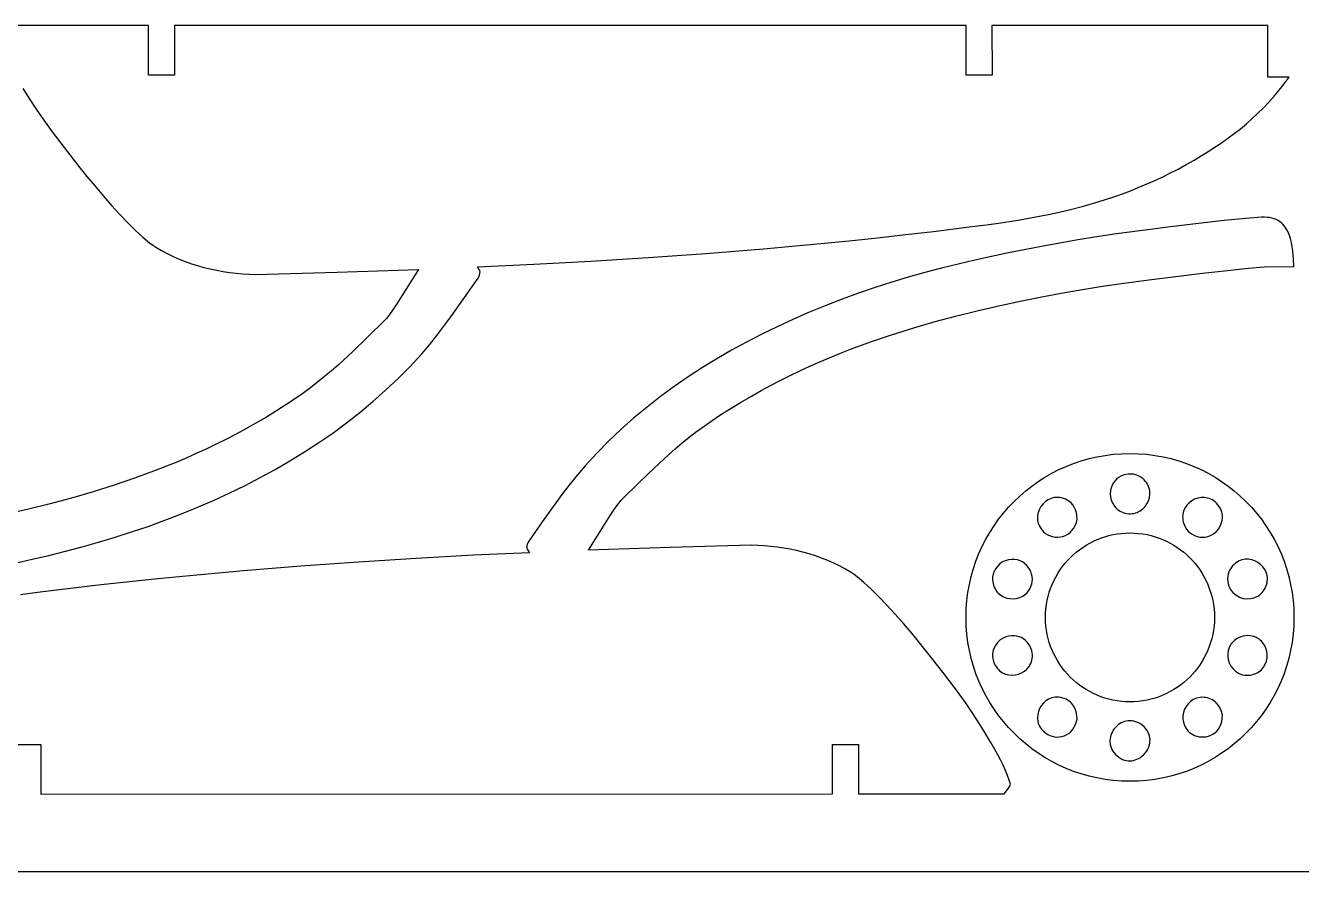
# Model space of a CAD drawing. Extents: x 378 to 958, y 20 to 900.
# Drawn here: x 538.9 to 667.3, y 20.1 to 105.3 of the extents above; entities that cross this region are included whole.
import ezdxf

# ---------------------------------------------------------------- set-up
doc = ezdxf.new("R2010")
doc.units = 0
doc.layers.get('0').update_dxf_attribs({"linetype": 'CONTINUOUS'})

msp = doc.modelspace()

# ---------------------------------------------------------------- linework, layer by layer
at = {"color": 4}
for p, q in [((551.24586, 105.26593), (536.57086, 105.26563)), ((551.24566, 100.26693), (551.24586, 105.26593)), ((553.84536, 105.26593), (553.84526, 100.26703)), ((633.52156, 105.26753), (553.84536, 105.26593)), ((633.52206, 100.26863), (633.52156, 105.26753)), ((663.86506, 105.26813), (636.12106, 105.26753)), ((636.12106, 105.26753), (636.12156, 100.26863)), ((663.86586, 100.06973), (663.86506, 105.26813)), ((553.84526, 100.26703), (551.24566, 100.26693)), ((636.12156, 100.26863), (633.52206, 100.26863)), ((538.604544, 98.91433), (539.290824, 97.824871)), ((666.02426, 100.06973), (663.86586, 100.06973)), ((665.028664, 98.771661), (665.533016, 99.408931)), ((665.533016, 99.408931), (666.02426, 100.06973)), ((539.290824, 97.824871), (539.926407, 96.85836)), ((663.979763, 97.563461), (664.510985, 98.156859)), ((664.510985, 98.156859), (665.028664, 98.771661)), ((539.926407, 96.85836), (540.46756, 96.06963)), ((662.302659, 95.901065), (662.875818, 96.436627)), ((662.875818, 96.436627), (663.43478, 96.990405)), ((663.43478, 96.990405), (663.979763, 97.563461)), ((540.46756, 96.06963), (541.461784, 94.693996)), ((661.11288, 94.880336), (661.715085, 95.382655)), ((661.715085, 95.382655), (662.302659, 95.901065)), ((541.461784, 94.693996), (542.748631, 92.985741)), ((659.216295, 93.459286), (659.863702, 93.919714)), ((659.863702, 93.919714), (660.495825, 94.393043)), ((660.495825, 94.393043), (661.11288, 94.880336)), ((542.748631, 92.985741), (544.245414, 91.073634)), ((657.180185, 92.144782), (657.874754, 92.572883)), ((657.874754, 92.572883), (658.553384, 93.010697)), ((658.553384, 93.010697), (659.216295, 93.459286)), ((654.838784, 90.823196), (655.65119, 91.262564)), ((655.65119, 91.262564), (656.46946, 91.72533)), ((656.46946, 91.72533), (657.180185, 92.144782)), ((544.245414, 91.073634), (545.046692, 90.081375)), ((545.046692, 90.081375), (545.869448, 89.086443)), ((652.430797, 89.637458), (653.229182, 90.011444)), ((653.229182, 90.011444), (654.031646, 90.406422)), ((654.031646, 90.406422), (654.838784, 90.823196)), ((545.869448, 89.086443), (546.703344, 88.104931)), ((649.266154, 88.335427), (650.05417, 88.633451)), ((650.05417, 88.633451), (650.843886, 88.949263)), ((650.843886, 88.949263), (651.635896, 89.283665)), ((651.635896, 89.283665), (652.430797, 89.637458)), ((546.703344, 88.104931), (547.538046, 87.152938)), ((645.330759, 87.084096), (646.906359, 87.540075)), ((646.906359, 87.540075), (648.479243, 88.05439)), ((648.479243, 88.05439), (649.266154, 88.335427)), ((547.538046, 87.152938), (548.363217, 86.246558)), ((548.363217, 86.246558), (549.168521, 85.401888)), ((640.540083, 86.002077), (642.152379, 86.321506)), ((642.152379, 86.321506), (643.747685, 86.680043)), ((643.747685, 86.680043), (645.330759, 87.084096)), ((549.168521, 85.401888), (549.943624, 84.635024)), ((630.24306, 84.54783), (633.825836, 84.987246)), ((633.825836, 84.987246), (635.553673, 85.21434)), ((635.553673, 85.21434), (637.245488, 85.454904)), ((637.245488, 85.454904), (638.906039, 85.715346)), ((638.906039, 85.715346), (640.540083, 86.002077)), ((654.093594, 84.994485), (651.280553, 84.636956)), ((656.897444, 85.331839), (654.093594, 84.994485)), ((659.490527, 85.623166), (656.897444, 85.331839)), ((661.671273, 85.842615), (659.490527, 85.623166)), ((663.238107, 85.964335), (661.671273, 85.842615)), ((663.52797, 85.970471), (663.238107, 85.964335)), ((663.799353, 85.957212), (663.52797, 85.970471)), ((664.052893, 85.925454), (663.799353, 85.957212)), ((664.289226, 85.876097), (664.052893, 85.925454)), ((664.508988, 85.810039), (664.289226, 85.876097)), ((664.712817, 85.72818), (664.508988, 85.810039)), ((664.901348, 85.631417), (664.712817, 85.72818)), ((665.075219, 85.520649), (664.901348, 85.631417)), ((665.235067, 85.396775), (665.075219, 85.520649)), ((665.381527, 85.260694), (665.235067, 85.396775)), ((665.515236, 85.113304), (665.381527, 85.260694)), ((665.636832, 84.955503), (665.515236, 85.113304)), ((665.846228, 84.612267), (665.636832, 84.955503)), ((549.943624, 84.635024), (550.678188, 83.962062)), ((550.678188, 83.962062), (551.361879, 83.399099)), ((618.882438, 83.322476), (621.747436, 83.606214)), ((621.747436, 83.606214), (624.597675, 83.904827)), ((624.597675, 83.904827), (627.430451, 84.218602)), ((627.430451, 84.218602), (630.24306, 84.54783)), ((644.802007, 83.701835), (641.254483, 83.053756)), ((646.433186, 83.964779), (644.802007, 83.701835)), ((648.659893, 84.285104), (646.433186, 83.964779)), ((651.280553, 84.636956), (648.659893, 84.285104)), ((666.014807, 84.238172), (665.846228, 84.612267)), ((666.147663, 83.84041), (666.014807, 84.238172)), ((666.249888, 83.426168), (666.147663, 83.84041)), ((551.361879, 83.399099), (551.681417, 83.163897)), ((551.681417, 83.163897), (551.98436, 82.96223)), ((551.98436, 82.96223), (552.55245, 82.623227)), ((552.55245, 82.623227), (553.132828, 82.309191)), ((553.132828, 82.309191), (553.724571, 82.019555)), ((601.533929, 81.916241), (607.328935, 82.330493)), ((607.328935, 82.330493), (613.118982, 82.798468)), ((613.118982, 82.798468), (616.005386, 83.053323)), ((616.005386, 83.053323), (618.882438, 83.322476)), ((637.789523, 82.375299), (636.081974, 82.017403)), ((641.254483, 83.053756), (637.789523, 82.375299)), ((666.326576, 83.002636), (666.249888, 83.426168)), ((666.382819, 82.577002), (666.326576, 83.002636)), ((666.454344, 81.748187), (666.382819, 82.577002)), ((553.724571, 82.019555), (554.326756, 81.753754)), ((554.326756, 81.753754), (554.938459, 81.51122)), ((554.938459, 81.51122), (555.558758, 81.291389)), ((555.558758, 81.291389), (556.186728, 81.093694)), ((556.186728, 81.093694), (556.821448, 80.917568)), ((556.821448, 80.917568), (557.461993, 80.762445)), ((584.33546, 80.97273), (590.015561, 81.23967)), ((584.500023, 80.734843), (584.33546, 80.97273)), ((590.015561, 81.23967), (595.755595, 81.553404)), ((595.755595, 81.553404), (601.533929, 81.916241)), ((632.704678, 81.249725), (631.030107, 80.834122)), ((634.387829, 81.643182), (632.704678, 81.249725)), ((636.081974, 82.017403), (634.387829, 81.643182)), ((661.938653, 80.840428), (663.507107, 80.965835)), ((663.507107, 80.965835), (666.505207, 80.997235)), ((666.505207, 80.997235), (666.454344, 81.748187)), ((557.461993, 80.762445), (558.107439, 80.627761)), ((558.107439, 80.627761), (558.756865, 80.512947)), ((558.756865, 80.512947), (559.409346, 80.417438)), ((559.409346, 80.417438), (560.06396, 80.340668)), ((560.06396, 80.340668), (560.719782, 80.282071)), ((560.719782, 80.282071), (561.37589, 80.24108)), ((561.37589, 80.24108), (562.03136, 80.21713)), ((562.03136, 80.21713), (570.221885, 80.454768)), ((570.221885, 80.454768), (578.41136, 80.72203)), ((578.41136, 80.72203), (576.734898, 78.048768)), ((583.050159, 77.878315), (584.41126, 79.81783)), ((584.41126, 79.81783), (584.500017, 79.968097)), ((584.500017, 79.968097), (584.564285, 80.133093)), ((584.571359, 80.612716), (584.500023, 80.734843)), ((584.564285, 80.133093), (584.600767, 80.305982)), ((584.60616, 80.47993), (584.571359, 80.612716)), ((584.600767, 80.305982), (584.60616, 80.47993)), ((627.69706, 79.92484), (626.033759, 79.425339)), ((629.361705, 80.393464), (627.69706, 79.92484)), ((631.030107, 80.834122), (629.361705, 80.393464)), ((649.396949, 79.324249), (651.918987, 79.662932)), ((651.918987, 79.662932), (654.618044, 80.008822)), ((654.618044, 80.008822), (657.310254, 80.33699)), ((657.310254, 80.33699), (659.811746, 80.622502)), ((659.811746, 80.622502), (661.938653, 80.840428)), ((622.701544, 78.322068), (621.027806, 77.712478)), ((624.369391, 78.892052), (622.701544, 78.322068)), ((626.033759, 79.425339), (624.369391, 78.892052)), ((641.29241, 77.997719), (643.461852, 78.39777)), ((643.461852, 78.39777), (645.619407, 78.768235)), ((645.619407, 78.768235), (647.2358, 79.017706)), ((647.2358, 79.017706), (649.396949, 79.324249)), ((576.217131, 77.247512), (575.732102, 76.524697)), ((576.734898, 78.048768), (576.217131, 77.247512)), ((581.680573, 75.943205), (583.050159, 77.878315)), ((619.345764, 77.06037), (617.653007, 76.362835)), ((621.027806, 77.712478), (619.345764, 77.06037)), ((634.753059, 76.596499), (636.933984, 77.099438)), ((636.933984, 77.099438), (639.11511, 77.565726)), ((639.11511, 77.565726), (641.29241, 77.997719)), ((575.315912, 75.946134), (575.144913, 75.731512)), ((575.732102, 76.524697), (575.315912, 75.946134)), ((580.979271, 74.988664), (581.680573, 75.943205)), ((617.653007, 76.362835), (616.069872, 75.67206)), ((630.407935, 75.471252), (632.576366, 76.054556)), ((632.576366, 76.054556), (634.753059, 76.596499)), ((575.00466, 75.57763), (573.281439, 73.890443)), ((575.144913, 75.731512), (575.00466, 75.57763)), ((580.259856, 74.048858), (580.979271, 74.988664)), ((614.503852, 74.949983), (612.956369, 74.195513)), ((616.069872, 75.67206), (614.503852, 74.949983)), ((626.111975, 74.171149), (628.251794, 74.844235)), ((628.251794, 74.844235), (630.407935, 75.471252)), ((573.281439, 73.890443), (571.759409, 72.421169)), ((579.516996, 73.128332), (580.259856, 74.048858)), ((611.428844, 73.407558), (609.922699, 72.585028)), ((612.956369, 74.195513), (611.428844, 73.407558)), ((621.897416, 72.677352), (623.992506, 73.449639)), ((623.992506, 73.449639), (626.111975, 74.171149)), ((571.759409, 72.421169), (570.351732, 71.116617)), ((577.56821, 70.956752), (578.74536, 72.23163)), ((578.74536, 72.23163), (579.516996, 73.128332)), ((609.922699, 72.585028), (608.439355, 71.726831)), ((619.830737, 71.851932), (620.860273, 72.27143)), ((620.860273, 72.27143), (621.897416, 72.677352)), ((570.351732, 71.116617), (569.66364, 70.509488)), ((576.354043, 69.728452), (577.56821, 70.956752)), ((606.980234, 70.831876), (605.546757, 69.899072)), ((608.439355, 71.726831), (606.980234, 70.831876)), ((616.7928, 70.509028), (617.796496, 70.971025)), ((617.796496, 70.971025), (618.80931, 71.418561)), ((618.80931, 71.418561), (619.830737, 71.851932)), ((568.264675, 69.352281), (567.532093, 68.788905)), ((568.971573, 69.923593), (568.264675, 69.352281)), ((569.66364, 70.509488), (568.971573, 69.923593)), ((575.104282, 68.545639), (576.354043, 69.728452)), ((605.546757, 69.899072), (604.140345, 68.927328)), ((613.841452, 69.033331), (614.814774, 69.540475)), ((614.814774, 69.540475), (615.798725, 70.032276)), ((615.798725, 70.032276), (616.7928, 70.509028)), ((566.762971, 68.226814), (565.946456, 67.65936)), ((567.532093, 68.788905), (566.762971, 68.226814)), ((573.820348, 67.407222), (575.104282, 68.545639)), ((604.140345, 68.927328), (602.762421, 67.915553)), ((611.928707, 67.971835), (612.879262, 68.510549)), ((612.879262, 68.510549), (613.841452, 69.033331)), ((565.071691, 67.079894), (564.127824, 66.481766)), ((565.946456, 67.65936), (565.071691, 67.079894)), ((572.503662, 66.312111), (573.820348, 67.407222)), ((601.414405, 66.862655), (600.097719, 65.767543)), ((602.762421, 67.915553), (601.414405, 66.862655)), ((609.790244, 66.692999), (610.814069, 67.316437)), ((610.814069, 67.316437), (611.928707, 67.971835)), ((563.103998, 65.858328), (561.98936, 65.20293)), ((564.127824, 66.481766), (563.103998, 65.858328)), ((571.155646, 65.259212), (572.503662, 66.312111)), ((600.097719, 65.767543), (598.813785, 64.629126)), ((607.155096, 64.947951), (607.971612, 65.515405)), ((607.971612, 65.515405), (608.846376, 66.094871)), ((608.846376, 66.094871), (609.790244, 66.692999)), ((561.038806, 64.664216), (560.076615, 64.141434)), ((561.98936, 65.20293), (561.038806, 64.664216)), ((568.37131, 63.275693), (569.777722, 64.247437)), ((569.777722, 64.247437), (571.155646, 65.259212)), ((598.813785, 64.629126), (597.564024, 63.446313)), ((605.653392, 63.822484), (606.385974, 64.38586)), ((606.385974, 64.38586), (607.155096, 64.947951)), ((558.119343, 63.142489), (557.125267, 62.665737)), ((559.103293, 63.63429), (558.119343, 63.142489)), ((560.076615, 64.141434), (559.103293, 63.63429)), ((566.937833, 62.342889), (568.37131, 63.275693)), ((597.564024, 63.446313), (596.349858, 62.218013)), ((604.254427, 62.665277), (604.946494, 63.251172)), ((604.946494, 63.251172), (605.653392, 63.822484)), ((555.108758, 61.756204), (554.087331, 61.322833)), ((556.121571, 62.20374), (555.108758, 61.756204)), ((557.125267, 62.665737), (556.121571, 62.20374)), ((565.478712, 61.447934), (566.937833, 62.342889)), ((596.349858, 62.218013), (595.172707, 60.943135)), ((602.158659, 60.753596), (603.566335, 62.058148)), ((603.566335, 62.058148), (604.254427, 62.665277)), ((645.099188, 61.446717), (645.882176, 61.66906)), ((645.882176, 61.66906), (646.680458, 61.853303)), ((646.680458, 61.853303), (647.492996, 61.998407)), ((647.492996, 61.998407), (648.318754, 62.103336)), ((648.318754, 62.103336), (649.156696, 62.167054)), ((649.156696, 62.167054), (650.005784, 62.188524)), ((650.005784, 62.188524), (650.854872, 62.167054)), ((650.854872, 62.167054), (651.692813, 62.103336)), ((651.692813, 62.103336), (652.518571, 61.998407)), ((652.518571, 61.998407), (653.33111, 61.853303)), ((653.33111, 61.853303), (654.129391, 61.66906)), ((654.129391, 61.66906), (654.91238, 61.446717)), ((552.020651, 60.497413), (549.925562, 59.725126)), ((553.057794, 60.903335), (552.020651, 60.497413)), ((554.087331, 61.322833), (553.057794, 60.903335)), ((562.489223, 59.767207), (563.995368, 60.589737)), ((563.995368, 60.589737), (565.478712, 61.447934)), ((595.172707, 60.943135), (594.401072, 60.046433)), ((600.636628, 59.284322), (602.158659, 60.753596)), ((642.140903, 60.197063), (642.852351, 60.561445)), ((642.852351, 60.561445), (643.583238, 60.891872)), ((643.583238, 60.891872), (644.33253, 61.187308)), ((644.33253, 61.187308), (645.099188, 61.446717)), ((654.91238, 61.446717), (655.679038, 61.187308)), ((655.679038, 61.187308), (656.428329, 60.891872)), ((656.428329, 60.891872), (657.159217, 60.561445)), ((657.159217, 60.561445), (657.870664, 60.197063)), ((549.925562, 59.725126), (547.806092, 59.003616)), ((560.961698, 58.979252), (562.489223, 59.767207)), ((593.658212, 59.125907), (592.938796, 58.186101)), ((594.401072, 60.046433), (593.658212, 59.125907)), ((598.913407, 57.597135), (600.636628, 59.284322)), ((640.13357, 58.910559), (640.780476, 59.370583)), ((640.780476, 59.370583), (641.449933, 59.799764)), ((641.449933, 59.799764), (642.140903, 60.197063)), ((657.870664, 60.197063), (658.561635, 59.799764)), ((658.561635, 59.799764), (659.231091, 59.370583)), ((659.231091, 59.370583), (659.877998, 58.910559)), ((545.666273, 58.33053), (543.510132, 57.703513)), ((547.806092, 59.003616), (545.666273, 58.33053)), ((557.848195, 57.502705), (559.414215, 58.224782)), ((559.414215, 58.224782), (560.961698, 58.979252)), ((592.938796, 58.186101), (592.237494, 57.23156)), ((638.338521, 57.355786), (638.911556, 57.902123)), ((638.911556, 57.902123), (639.510251, 58.420726)), ((639.510251, 58.420726), (640.13357, 58.910559)), ((659.877998, 58.910559), (660.501317, 58.420726)), ((660.501317, 58.420726), (661.100012, 57.902123)), ((661.100012, 57.902123), (661.673046, 57.355786)), ((539.165008, 56.578266), (536.984084, 56.075327)), ((541.341701, 57.12021), (539.165008, 56.578266)), ((543.510132, 57.703513), (541.341701, 57.12021)), ((554.572303, 56.114395), (556.26506, 56.81193)), ((556.26506, 56.81193), (557.848195, 57.502705)), ((592.237494, 57.23156), (590.867909, 55.29645)), ((597.700936, 55.927253), (598.185965, 56.650068)), ((598.185965, 56.650068), (598.602155, 57.228631)), ((598.602155, 57.228631), (598.773154, 57.443254)), ((598.773154, 57.443254), (598.913407, 57.597135)), ((637.273581, 56.184057), (637.792184, 56.782752)), ((637.792184, 56.782752), (638.338521, 57.355786)), ((661.673046, 57.355786), (662.219383, 56.782752)), ((662.219383, 56.782752), (662.737986, 56.184057)), ((551.216523, 54.852697), (552.890261, 55.462287)), ((552.890261, 55.462287), (554.572303, 56.114395)), ((590.867909, 55.29645), (589.506807, 53.356935)), ((597.183169, 55.125997), (597.700936, 55.927253)), ((636.323724, 54.913831), (636.783749, 55.560738)), ((636.783749, 55.560738), (637.273581, 56.184057)), ((662.737986, 56.184057), (663.227819, 55.560738)), ((663.227819, 55.560738), (663.687843, 54.913831)), ((547.884308, 53.749426), (549.548676, 54.282713)), ((549.548676, 54.282713), (551.216523, 54.852697)), ((595.506707, 52.452735), (597.183169, 55.125997)), ((635.497244, 53.553404), (635.894544, 54.244375)), ((635.894544, 54.244375), (636.323724, 54.913831)), ((663.687843, 54.913831), (664.117024, 54.244375)), ((664.117024, 54.244375), (664.514323, 53.553404)), ((542.88796, 52.340643), (544.556362, 52.781301)), ((544.556362, 52.781301), (546.221008, 53.249925)), ((546.221008, 53.249925), (547.884308, 53.749426)), ((589.317301, 52.868783), (589.311907, 52.694835)), ((589.311907, 52.694835), (589.346709, 52.562049)), ((589.353782, 53.041672), (589.317301, 52.868783)), ((589.418051, 53.206668), (589.353782, 53.041672)), ((589.506807, 53.356935), (589.418051, 53.206668)), ((603.696182, 52.719997), (595.506707, 52.452735)), ((611.886707, 52.957635), (603.696182, 52.719997)), ((612.542177, 52.933685), (611.886707, 52.957635)), ((613.198285, 52.892694), (612.542177, 52.933685)), ((613.854108, 52.834097), (613.198285, 52.892694)), ((614.508721, 52.757327), (613.854108, 52.834097)), ((615.161202, 52.661818), (614.508721, 52.757327)), ((615.810628, 52.547005), (615.161202, 52.661818)), ((634.802435, 52.111069), (635.132863, 52.841957)), ((635.132863, 52.841957), (635.497244, 53.553404)), ((664.514323, 53.553404), (664.878705, 52.841957)), ((664.878705, 52.841957), (665.209132, 52.111069)), ((537.836094, 51.157362), (539.530238, 51.531584)), ((539.530238, 51.531584), (541.21339, 51.92504)), ((541.21339, 51.92504), (542.88796, 52.340643)), ((578.162473, 51.621361), (572.384138, 51.258524)), ((583.902506, 51.935095), (578.162473, 51.621361)), ((589.582607, 52.202035), (583.902506, 51.935095)), ((589.346709, 52.562049), (589.418044, 52.439922)), ((589.418044, 52.439922), (589.582607, 52.202035)), ((616.456075, 52.41232), (615.810628, 52.547005)), ((617.096619, 52.257197), (616.456075, 52.41232)), ((617.731339, 52.081072), (617.096619, 52.257197)), ((618.35931, 51.883376), (617.731339, 52.081072)), ((618.979608, 51.663545), (618.35931, 51.883376)), ((619.591312, 51.421011), (618.979608, 51.663545)), ((620.193497, 51.15521), (619.591312, 51.421011)), ((634.247591, 50.59512), (634.506999, 51.361778)), ((634.506999, 51.361778), (634.802435, 52.111069)), ((665.209132, 52.111069), (665.504568, 51.361778)), ((665.504568, 51.361778), (665.763976, 50.59512)), ((557.912682, 50.121442), (555.035629, 49.85229)), ((560.799085, 50.376298), (557.912682, 50.121442)), ((566.589132, 50.844272), (560.799085, 50.376298)), ((572.384138, 51.258524), (566.589132, 50.844272)), ((620.78524, 50.865574), (620.193497, 51.15521)), ((621.365618, 50.551538), (620.78524, 50.865574)), ((621.933707, 50.212535), (621.365618, 50.551538)), ((622.23665, 50.010868), (621.933707, 50.212535)), ((634.025247, 49.812131), (634.247591, 50.59512)), ((665.763976, 50.59512), (665.98632, 49.812131)), ((546.487617, 48.956163), (543.675007, 48.626935)), ((549.320393, 49.269939), (546.487617, 48.956163)), ((552.170631, 49.568551), (549.320393, 49.269939)), ((555.035629, 49.85229), (552.170631, 49.568551)), ((622.556188, 49.775666), (622.23665, 50.010868)), ((623.239879, 49.212703), (622.556188, 49.775666)), ((623.974444, 48.539741), (623.239879, 49.212703)), ((633.695901, 48.201311), (633.841005, 49.01385)), ((633.841005, 49.01385), (634.025247, 49.812131)), ((665.98632, 49.812131), (666.170562, 49.01385)), ((666.170562, 49.01385), (666.315667, 48.201311)), ((540.092232, 48.187519), (538.364394, 47.960425)), ((543.675007, 48.626935), (540.092232, 48.187519)), ((624.749546, 47.772877), (623.974444, 48.539741)), ((625.554851, 46.928207), (624.749546, 47.772877)), ((633.590971, 47.375553), (633.695901, 48.201311)), ((666.315667, 48.201311), (666.420596, 47.375553)), ((626.380022, 46.021827), (625.554851, 46.928207)), ((633.505784, 45.688524), (633.527253, 46.537612)), ((633.527253, 46.537612), (633.590971, 47.375553)), ((666.420596, 47.375553), (666.484314, 46.537612)), ((666.484314, 46.537612), (666.505784, 45.688524)), ((627.214723, 45.069834), (626.380022, 46.021827)), ((628.048619, 44.088322), (627.214723, 45.069834)), ((633.527253, 44.839436), (633.505784, 45.688524)), ((666.505784, 45.688524), (666.484314, 44.839436)), ((628.871375, 43.09339), (628.048619, 44.088322)), ((633.590971, 44.001494), (633.527253, 44.839436)), ((633.695901, 43.175736), (633.590971, 44.001494)), ((666.420596, 44.001494), (666.315667, 43.175736)), ((666.484314, 44.839436), (666.420596, 44.001494)), ((629.672653, 42.101132), (628.871375, 43.09339)), ((633.841005, 42.363198), (633.695901, 43.175736)), ((666.315667, 43.175736), (666.170562, 42.363198)), ((631.169437, 40.189024), (629.672653, 42.101132)), ((634.025247, 41.564916), (633.841005, 42.363198)), ((634.247591, 40.781928), (634.025247, 41.564916)), ((665.98632, 41.564916), (665.763976, 40.781928)), ((666.170562, 42.363198), (665.98632, 41.564916)), ((632.456283, 38.480769), (631.169437, 40.189024)), ((634.506999, 40.01527), (634.247591, 40.781928)), ((634.802435, 39.265979), (634.506999, 40.01527)), ((665.504568, 40.01527), (665.209132, 39.265979)), ((665.763976, 40.781928), (665.504568, 40.01527)), ((635.132863, 38.535091), (634.802435, 39.265979)), ((635.497244, 37.823643), (635.132863, 38.535091)), ((664.878705, 38.535091), (664.514323, 37.823643)), ((665.209132, 39.265979), (664.878705, 38.535091)), ((633.450507, 37.105135), (632.456283, 38.480769)), ((635.894544, 37.132673), (635.497244, 37.823643)), ((664.514323, 37.823643), (664.117024, 37.132673)), ((633.991661, 36.316405), (633.450507, 37.105135)), ((634.627243, 35.349894), (633.991661, 36.316405)), ((636.323724, 36.463216), (635.894544, 37.132673)), ((636.783749, 35.81631), (636.323724, 36.463216)), ((663.687843, 36.463216), (663.227819, 35.81631)), ((664.117024, 37.132673), (663.687843, 36.463216)), ((635.313523, 34.260435), (634.627243, 35.349894)), ((637.273581, 35.192991), (636.783749, 35.81631)), ((637.792184, 34.594296), (637.273581, 35.192991)), ((662.737986, 35.192991), (662.219383, 34.594296)), ((663.227819, 35.81631), (662.737986, 35.192991)), ((636.006769, 33.10286), (635.313523, 34.260435)), ((638.338521, 34.021261), (637.792184, 34.594296)), ((638.911556, 33.474924), (638.338521, 34.021261)), ((639.510251, 32.956321), (638.911556, 33.474924)), ((661.100012, 33.474924), (660.501317, 32.956321)), ((661.673046, 34.021261), (661.100012, 33.474924)), ((662.219383, 34.594296), (661.673046, 34.021261)), ((537.796507, 32.906135), (540.396007, 32.906135)), ((540.396007, 32.906135), (540.396507, 27.907235)), ((620.072707, 27.908835), (620.072807, 32.907735)), ((620.072807, 32.907735), (622.672407, 32.907835)), ((622.672407, 32.907835), (622.672207, 27.908835)), ((636.663252, 31.932), (636.006769, 33.10286)), ((640.13357, 32.466489), (639.510251, 32.956321)), ((640.780476, 32.006464), (640.13357, 32.466489)), ((659.877998, 32.466489), (659.231091, 32.006464)), ((660.501317, 32.956321), (659.877998, 32.466489)), ((636.964041, 31.358724), (636.663252, 31.932)), ((637.23924, 30.802688), (636.964041, 31.358724)), ((641.449933, 31.577284), (640.780476, 32.006464)), ((642.140903, 31.179984), (641.449933, 31.577284)), ((642.852351, 30.815603), (642.140903, 31.179984)), ((643.583238, 30.485175), (642.852351, 30.815603)), ((657.159217, 30.815603), (656.428329, 30.485175)), ((657.870664, 31.179984), (657.159217, 30.815603)), ((658.561635, 31.577284), (657.870664, 31.179984)), ((659.231091, 32.006464), (658.561635, 31.577284)), ((637.483382, 30.270747), (637.23924, 30.802688)), ((637.691002, 29.769756), (637.483382, 30.270747)), ((637.856632, 29.306567), (637.691002, 29.769756)), ((644.33253, 30.189739), (643.583238, 30.485175)), ((645.099188, 29.930331), (644.33253, 30.189739)), ((645.882176, 29.707987), (645.099188, 29.930331)), ((646.680458, 29.523745), (645.882176, 29.707987)), ((654.129391, 29.707987), (653.33111, 29.523745)), ((654.91238, 29.930331), (654.129391, 29.707987)), ((655.679038, 30.189739), (654.91238, 29.930331)), ((656.428329, 30.485175), (655.679038, 30.189739)), ((637.347207, 27.909135), (637.712082, 28.405635)), ((637.712082, 28.405635), (637.904644, 28.70046)), ((637.974807, 28.888035), (637.856632, 29.306567)), ((637.904644, 28.70046), (637.96108, 28.814136)), ((637.96108, 28.814136), (637.974807, 28.888035)), ((647.492996, 29.378641), (646.680458, 29.523745)), ((648.318754, 29.273711), (647.492996, 29.378641)), ((649.156696, 29.209994), (648.318754, 29.273711)), ((650.005784, 29.188524), (649.156696, 29.209994)), ((650.854872, 29.209994), (650.005784, 29.188524)), ((651.692813, 29.273711), (650.854872, 29.209994)), ((652.518571, 29.378641), (651.692813, 29.273711)), ((653.33111, 29.523745), (652.518571, 29.378641)), ((540.396507, 27.907235), (620.072707, 27.908835)), ((622.672207, 27.908835), (637.347207, 27.909135))]:
    msp.add_line(p, q, dxfattribs=at)
at = {"color": 7}
for p, q in [((648.28562, 59.120585), (648.155145, 58.830127)), ((648.447116, 59.37258), (648.28562, 59.120585)), ((648.63548, 59.586839), (648.447116, 59.37258)), ((648.846556, 59.764086), (648.63548, 59.586839)), ((649.076188, 59.905048), (648.846556, 59.764086)), ((649.320221, 60.010449), (649.076188, 59.905048)), ((649.5745, 60.081015), (649.320221, 60.010449)), ((649.834869, 60.117471), (649.5745, 60.081015)), ((650.097173, 60.120542), (649.834869, 60.117471)), ((650.357257, 60.090955), (650.097173, 60.120542)), ((650.610965, 60.029434), (650.357257, 60.090955)), ((650.854143, 59.936705), (650.610965, 60.029434)), ((651.082634, 59.813493), (650.854143, 59.936705)), ((651.292284, 59.660524), (651.082634, 59.813493)), ((651.441748, 59.522749), (651.292284, 59.660524)), ((651.572408, 59.378142), (651.441748, 59.522749)), ((651.684781, 59.227587), (651.572408, 59.378142)), ((651.779382, 59.07197), (651.684781, 59.227587)), ((651.856726, 58.912178), (651.779382, 59.07197)), ((648.059848, 58.500482), (648.003884, 58.130924)), ((648.003884, 58.130924), (648.047082, 57.816713)), ((648.047082, 57.816713), (648.12036, 57.520022)), ((648.155145, 58.830127), (648.059848, 58.500482)), ((651.917329, 58.749095), (651.856726, 58.912178)), ((651.961706, 58.583609), (651.917329, 58.749095)), ((651.958259, 57.751125), (652.002643, 58.081586)), ((651.990374, 58.416605), (651.961706, 58.583609)), ((652.002643, 58.081586), (651.990374, 58.416605)), ((640.884857, 56.567833), (640.76895, 56.256073)), ((641.047834, 56.857949), (640.884857, 56.567833)), ((641.253336, 57.119661), (641.047834, 56.857949)), ((641.496818, 57.346209), (641.253336, 57.119661)), ((641.773735, 57.530835), (641.496818, 57.346209)), ((642.079543, 57.666777), (641.773735, 57.530835)), ((642.241861, 57.71438), (642.079543, 57.666777)), ((642.409697, 57.747277), (642.241861, 57.71438)), ((642.582483, 57.764623), (642.409697, 57.747277)), ((642.759651, 57.765574), (642.582483, 57.764623)), ((642.940634, 57.749285), (642.759651, 57.765574)), ((643.124862, 57.71491), (642.940634, 57.749285)), ((643.311768, 57.661604), (643.124862, 57.71491)), ((643.500784, 57.588524), (643.311768, 57.661604)), ((643.791425, 57.434176), (643.500784, 57.588524)), ((644.037821, 57.247799), (643.791425, 57.434176)), ((644.241842, 57.03219), (644.037821, 57.247799)), ((644.405359, 56.790149), (644.241842, 57.03219)), ((644.530241, 56.524473), (644.405359, 56.790149)), ((644.618359, 56.237961), (644.530241, 56.524473)), ((648.12036, 57.520022), (648.22576, 57.243504)), ((648.22576, 57.243504), (648.365321, 56.989811)), ((648.365321, 56.989811), (648.541084, 56.761595)), ((648.541084, 56.761595), (648.755088, 56.561507)), ((648.755088, 56.561507), (649.009375, 56.392199)), ((651.030921, 56.415231), (651.296696, 56.616598)), ((651.296696, 56.616598), (651.526441, 56.857958)), ((651.526441, 56.857958), (651.716034, 57.132224)), ((651.716034, 57.132224), (651.861348, 57.432308)), ((651.861348, 57.432308), (651.958259, 57.751125)), ((655.460583, 56.541754), (655.399202, 56.381781)), ((655.535566, 56.693719), (655.460583, 56.541754)), ((655.722587, 56.971971), (655.535566, 56.693719)), ((655.95276, 57.21323), (655.722587, 56.971971)), ((656.218581, 57.414187), (655.95276, 57.21323)), ((656.512546, 57.571536), (656.218581, 57.414187)), ((656.827152, 57.681969), (656.512546, 57.571536)), ((657.154893, 57.742179), (656.827152, 57.681969)), ((657.488267, 57.748857), (657.154893, 57.742179)), ((657.81977, 57.698697), (657.488267, 57.748857)), ((657.982474, 57.651269), (657.81977, 57.698697)), ((658.141896, 57.588391), (657.982474, 57.651269)), ((658.297099, 57.50965), (658.141896, 57.588391)), ((658.447144, 57.414632), (658.297099, 57.50965)), ((658.591092, 57.302924), (658.447144, 57.414632)), ((658.728007, 57.174112), (658.591092, 57.302924)), ((658.85695, 57.027783), (658.728007, 57.174112)), ((658.976984, 56.863524), (658.85695, 57.027783)), ((659.137075, 56.579229), (658.976984, 56.863524)), ((659.243285, 56.292774), (659.137075, 56.579229)), ((640.704657, 55.929428), (640.696524, 55.594658)), ((640.696524, 55.594658), (640.714938, 55.426339)), ((640.76895, 56.256073), (640.704657, 55.929428)), ((640.714938, 55.426339), (640.749096, 55.258523)), ((640.749096, 55.258523), (640.799566, 55.092056)), ((644.496072, 54.936193), (644.612116, 55.254449)), ((644.612116, 55.254449), (644.691784, 55.613624)), ((644.671583, 55.933412), (644.618359, 56.237961)), ((644.691784, 55.613624), (644.671583, 55.933412)), ((649.009375, 56.392199), (649.305984, 56.256324)), ((649.305984, 56.256324), (649.499675, 56.194003)), ((649.499675, 56.194003), (649.690031, 56.151425)), ((649.690031, 56.151425), (649.876536, 56.127703)), ((649.876536, 56.127703), (650.058673, 56.121953)), ((650.058673, 56.121953), (650.235928, 56.133287)), ((650.235928, 56.133287), (650.407785, 56.160821)), ((650.407785, 56.160821), (650.573729, 56.203668)), ((650.573729, 56.203668), (650.733243, 56.260943)), ((650.733243, 56.260943), (651.030921, 56.415231)), ((655.320997, 56.039464), (655.30605, 55.857947)), ((655.30605, 55.857947), (655.308456, 55.670076)), ((655.308456, 55.670076), (655.329155, 55.476264)), ((655.35236, 56.214213), (655.320997, 56.039464)), ((655.329155, 55.476264), (655.369084, 55.276924)), ((655.399202, 56.381781), (655.35236, 56.214213)), ((655.369084, 55.276924), (655.44874, 55.029957)), ((659.193363, 55.144186), (659.270653, 55.429864)), ((659.298816, 56.0051), (659.243285, 56.292774)), ((659.270653, 55.429864), (659.306871, 55.717149)), ((659.306871, 55.717149), (659.298816, 56.0051)), ((640.799566, 55.092056), (640.866916, 54.927783)), ((640.866916, 54.927783), (640.951715, 54.766548)), ((640.951715, 54.766548), (641.054531, 54.609196)), ((641.054531, 54.609196), (641.175931, 54.456573)), ((641.175931, 54.456573), (641.316484, 54.309524)), ((641.316484, 54.309524), (641.517194, 54.142585)), ((641.517194, 54.142585), (641.738142, 54.004876)), ((641.738142, 54.004876), (641.975283, 53.897232)), ((643.262359, 53.839199), (643.511741, 53.929475)), ((643.511741, 53.929475), (643.749009, 54.055661)), ((643.749009, 54.055661), (643.97012, 54.21859)), ((643.97012, 54.21859), (644.171031, 54.419099)), ((644.171031, 54.419099), (644.347696, 54.658022)), ((644.347696, 54.658022), (644.496072, 54.936193)), ((647.881508, 53.920827), (648.292743, 54.015737)), ((648.292743, 54.015737), (648.711322, 54.090487)), ((648.711322, 54.090487), (649.136711, 54.14454)), ((649.136711, 54.14454), (649.568377, 54.177364)), ((649.568377, 54.177364), (650.005784, 54.188424)), ((650.005784, 54.188424), (650.443191, 54.177364)), ((650.443191, 54.177364), (650.874856, 54.14454)), ((650.874856, 54.14454), (651.300245, 54.090487)), ((651.300245, 54.090487), (651.718824, 54.015737)), ((651.718824, 54.015737), (652.130059, 53.920827)), ((655.44874, 55.029957), (655.561139, 54.795978)), ((655.561139, 54.795978), (655.703344, 54.578017)), ((655.703344, 54.578017), (655.87242, 54.379107)), ((655.87242, 54.379107), (656.065429, 54.202277)), ((656.065429, 54.202277), (656.279435, 54.05056)), ((656.279435, 54.05056), (656.511503, 53.926986)), ((656.511503, 53.926986), (656.758696, 53.834586)), ((657.839991, 53.83736), (658.118765, 53.946302)), ((658.118765, 53.946302), (658.395046, 54.104606)), ((658.395046, 54.104606), (658.665897, 54.315303)), ((658.665897, 54.315303), (658.928384, 54.581424)), ((658.928384, 54.581424), (659.078206, 54.861059)), ((659.078206, 54.861059), (659.193363, 55.144186)), ((641.975283, 53.897232), (642.224574, 53.820486)), ((642.224574, 53.820486), (642.481971, 53.775475)), ((642.481971, 53.775475), (642.74343, 53.763034)), ((642.74343, 53.763034), (643.004907, 53.783997)), ((643.004907, 53.783997), (643.262359, 53.839199)), ((644.920107, 52.499805), (645.253362, 52.736784)), ((645.253362, 52.736784), (645.598234, 52.957873)), ((645.598234, 52.957873), (645.954188, 53.162539)), ((645.954188, 53.162539), (646.320691, 53.350247)), ((646.320691, 53.350247), (646.697209, 53.520464)), ((646.697209, 53.520464), (647.083207, 53.672656)), ((647.083207, 53.672656), (647.478151, 53.806288)), ((647.478151, 53.806288), (647.881508, 53.920827)), ((652.130059, 53.920827), (652.533416, 53.806288)), ((652.533416, 53.806288), (652.928361, 53.672656)), ((652.928361, 53.672656), (653.314359, 53.520464)), ((653.314359, 53.520464), (653.690876, 53.350247)), ((653.690876, 53.350247), (654.057379, 53.162539)), ((654.057379, 53.162539), (654.413334, 52.957873)), ((654.413334, 52.957873), (654.758206, 52.736784)), ((654.758206, 52.736784), (655.09146, 52.499805)), ((656.758696, 53.834586), (657.018078, 53.776393)), ((657.018078, 53.776393), (657.286712, 53.755437)), ((657.286712, 53.755437), (657.561662, 53.774748)), ((657.561662, 53.774748), (657.839991, 53.83736)), ((637.462314, 51.386146), (637.124784, 51.239524)), ((637.788085, 51.479283), (637.462314, 51.386146)), ((638.100399, 51.522701), (637.788085, 51.479283)), ((638.39756, 51.520163), (638.100399, 51.522701)), ((638.67787, 51.475433), (638.39756, 51.520163)), ((638.939632, 51.392276), (638.67787, 51.475433)), ((639.181148, 51.274456), (638.939632, 51.392276)), ((643.446777, 51.095264), (643.713937, 51.403678)), ((643.713937, 51.403678), (643.995384, 51.698874)), ((643.995384, 51.698874), (644.290584, 51.980316)), ((644.290584, 51.980316), (644.599003, 52.247471)), ((644.599003, 52.247471), (644.920107, 52.499805)), ((655.09146, 52.499805), (655.412565, 52.247471)), ((655.412565, 52.247471), (655.720984, 51.980316)), ((655.720984, 51.980316), (656.016184, 51.698874)), ((656.016184, 51.698874), (656.297631, 51.403678)), ((656.297631, 51.403678), (656.56479, 51.095264)), ((661.096569, 51.415587), (660.934637, 51.342753)), ((661.261341, 51.471551), (661.096569, 51.415587)), ((661.428079, 51.511188), (661.261341, 51.471551)), ((661.595909, 51.535044), (661.428079, 51.511188)), ((661.931348, 51.537589), (661.595909, 51.535044)), ((662.260668, 51.483541), (661.931348, 51.537589)), ((662.576877, 51.377255), (662.260668, 51.483541)), ((662.872984, 51.223086), (662.576877, 51.377255)), ((636.341159, 50.316261), (636.241458, 50.041697)), ((636.4827, 50.573459), (636.341159, 50.316261)), ((636.662724, 50.813157), (636.4827, 50.573459)), ((636.877872, 51.035222), (636.662724, 50.813157)), ((637.124784, 51.239524), (636.877872, 51.035222)), ((639.400721, 51.125736), (639.181148, 51.274456)), ((639.596654, 50.949882), (639.400721, 51.125736)), ((639.76725, 50.750658), (639.596654, 50.949882)), ((639.91081, 50.531827), (639.76725, 50.750658)), ((640.025638, 50.297154), (639.91081, 50.531827)), ((640.110037, 50.050402), (640.025638, 50.297154)), ((642.531692, 49.740096), (642.736362, 50.096047)), ((642.736362, 50.096047), (642.957456, 50.440914)), ((642.957456, 50.440914), (643.194439, 50.774165)), ((643.194439, 50.774165), (643.446777, 51.095264)), ((656.56479, 51.095264), (656.817129, 50.774165)), ((656.817129, 50.774165), (657.054112, 50.440914)), ((657.054112, 50.440914), (657.275205, 50.096047)), ((657.275205, 50.096047), (657.479875, 49.740096)), ((659.962365, 50.259982), (659.890023, 50.031722)), ((660.060888, 50.478078), (659.962365, 50.259982)), ((660.184668, 50.683021), (660.060888, 50.478078)), ((660.332784, 50.871824), (660.184668, 50.683021)), ((660.474618, 51.017584), (660.332784, 50.871824)), ((660.622787, 51.144296), (660.474618, 51.017584)), ((660.776418, 51.252504), (660.622787, 51.144296)), ((660.934637, 51.342753), (660.776418, 51.252504)), ((663.141997, 51.025391), (662.872984, 51.223086)), ((663.376924, 50.788524), (663.141997, 51.025391)), ((663.570775, 50.516841), (663.376924, 50.788524)), ((663.716559, 50.214697), (663.570775, 50.516841)), ((663.76924, 50.053564), (663.716559, 50.214697)), ((636.186956, 49.749897), (636.181011, 49.440995)), ((636.181011, 49.440995), (636.226984, 49.115124)), ((636.241458, 50.041697), (636.186956, 49.749897)), ((636.226984, 49.115124), (636.27897, 48.919238)), ((636.27897, 48.919238), (636.345715, 48.736686)), ((640.008359, 48.711676), (640.075222, 48.88732)), ((640.075222, 48.88732), (640.127336, 49.075215)), ((640.162309, 49.795338), (640.110037, 50.050402)), ((640.127336, 49.075215), (640.163684, 49.275324)), ((640.180757, 49.535723), (640.162309, 49.795338)), ((640.163684, 49.275324), (640.180757, 49.535723)), ((642.021564, 48.611088), (642.173759, 48.997083)), ((642.173759, 48.997083), (642.343979, 49.373597)), ((642.343979, 49.373597), (642.531692, 49.740096)), ((657.479875, 49.740096), (657.667588, 49.373597)), ((657.667588, 49.373597), (657.837809, 48.997083)), ((657.837809, 48.997083), (657.990004, 48.611088)), ((659.844784, 49.796285), (659.827573, 49.556658)), ((659.827573, 49.556658), (659.839311, 49.31583)), ((659.839311, 49.31583), (659.880921, 49.076786)), ((659.890023, 50.031722), (659.844784, 49.796285)), ((659.880921, 49.076786), (659.953328, 48.842516)), ((659.953328, 48.842516), (660.057453, 48.616006)), ((663.679184, 48.788624), (663.747326, 48.980198)), ((663.747326, 48.980198), (663.795586, 49.169056)), ((663.807283, 49.886448), (663.76924, 50.053564)), ((663.795586, 49.169056), (663.824838, 49.354655)), ((663.829812, 49.713895), (663.807283, 49.886448)), ((663.824838, 49.354655), (663.835956, 49.536449)), ((663.835956, 49.536449), (663.829812, 49.713895)), ((636.345715, 48.736686), (636.4262, 48.567431)), ((636.4262, 48.567431), (636.519407, 48.411436)), ((636.519407, 48.411436), (636.62432, 48.268663)), ((636.62432, 48.268663), (636.73992, 48.139076)), ((636.73992, 48.139076), (636.865191, 48.022635)), ((636.865191, 48.022635), (636.999115, 47.919305)), ((636.999115, 47.919305), (637.288851, 47.751826)), ((637.288851, 47.751826), (637.600988, 47.636339)), ((637.600988, 47.636339), (637.927388, 47.572547)), ((637.927388, 47.572547), (638.259909, 47.560149)), ((638.259909, 47.560149), (638.590412, 47.598847)), ((638.590412, 47.598847), (638.910757, 47.688343)), ((638.910757, 47.688343), (639.212805, 47.828337)), ((639.212805, 47.828337), (639.488415, 48.01853)), ((639.488415, 48.01853), (639.613762, 48.132358)), ((639.613762, 48.132358), (639.729448, 48.258624)), ((639.729448, 48.258624), (639.834454, 48.397291)), ((639.834454, 48.397291), (639.927763, 48.548321)), ((639.927763, 48.548321), (640.008359, 48.711676)), ((641.678474, 47.40156), (641.773387, 47.812793)), ((641.773387, 47.812793), (641.887929, 48.216147)), ((641.887929, 48.216147), (642.021564, 48.611088)), ((657.990004, 48.611088), (658.123639, 48.216147)), ((658.123639, 48.216147), (658.23818, 47.812793)), ((658.23818, 47.812793), (658.333093, 47.40156)), ((660.057453, 48.616006), (660.194219, 48.400245)), ((660.194219, 48.400245), (660.364551, 48.198219)), ((660.364551, 48.198219), (660.56937, 48.012917)), ((660.56937, 48.012917), (660.8096, 47.847325)), ((660.8096, 47.847325), (661.086163, 47.704431)), ((661.086163, 47.704431), (661.399984, 47.587224)), ((661.399984, 47.587224), (661.773957, 47.56232)), ((661.773957, 47.56232), (662.130916, 47.586758)), ((662.130916, 47.586758), (662.466644, 47.66088)), ((662.466644, 47.66088), (662.776921, 47.785024)), ((662.776921, 47.785024), (662.921198, 47.865961)), ((662.921198, 47.865961), (663.057532, 47.95953)), ((663.057532, 47.95953), (663.185394, 48.065776)), ((663.185394, 48.065776), (663.304257, 48.184739)), ((663.304257, 48.184739), (663.413595, 48.316464)), ((663.413595, 48.316464), (663.51288, 48.460991)), ((663.51288, 48.460991), (663.601586, 48.618363)), ((663.601586, 48.618363), (663.679184, 48.788624)), ((641.516844, 46.125931), (641.549668, 46.557595)), ((641.549668, 46.557595), (641.603723, 46.982983)), ((641.603723, 46.982983), (641.678474, 47.40156)), ((658.333093, 47.40156), (658.407844, 46.982983)), ((658.407844, 46.982983), (658.461899, 46.557595)), ((658.461899, 46.557595), (658.494723, 46.125931)), ((641.505784, 45.688524), (641.516844, 46.125931)), ((641.516844, 45.251117), (641.505784, 45.688524)), ((641.549668, 44.819452), (641.516844, 45.251117)), ((658.494723, 45.251117), (658.461899, 44.819452)), ((658.494723, 46.125931), (658.505784, 45.688524)), ((658.505784, 45.688524), (658.494723, 45.251117)), ((637.523038, 43.721145), (637.232747, 43.596791)), ((637.807316, 43.801831), (637.523038, 43.721145)), ((638.08384, 43.841589), (637.807316, 43.801831)), ((638.35087, 43.843165), (638.08384, 43.841589)), ((638.606664, 43.809301), (638.35087, 43.843165)), ((638.849482, 43.742739), (638.606664, 43.809301)), ((639.077584, 43.646224), (638.849482, 43.742739)), ((641.603723, 44.394062), (641.549668, 44.819452)), ((641.678474, 43.975483), (641.603723, 44.394062)), ((641.773387, 43.564248), (641.678474, 43.975483)), ((658.333093, 43.975483), (658.23818, 43.564248)), ((658.407844, 44.394062), (658.333093, 43.975483)), ((658.461899, 44.819452), (658.407844, 44.394062)), ((661.148659, 43.737664), (660.927658, 43.642821)), ((661.378715, 43.805847), (661.148659, 43.737664)), ((661.614754, 43.846437), (661.378715, 43.805847)), ((661.853701, 43.858507), (661.614754, 43.846437)), ((662.092484, 43.841124), (661.853701, 43.858507)), ((662.292627, 43.804768), (662.092484, 43.841124)), ((662.480551, 43.752646), (662.292627, 43.804768)), ((662.656219, 43.685776), (662.480551, 43.752646)), ((662.819593, 43.605175), (662.656219, 43.685776)), ((636.32148, 42.558673), (636.220509, 42.241824)), ((636.476784, 42.863483), (636.32148, 42.558673)), ((636.683369, 43.153513), (636.476784, 42.863483)), ((636.938184, 43.426024), (636.683369, 43.153513)), ((637.232747, 43.596791), (636.938184, 43.426024)), ((639.289227, 43.522497), (639.077584, 43.646224)), ((639.482672, 43.374303), (639.289227, 43.522497)), ((639.656177, 43.204384), (639.482672, 43.374303)), ((639.808002, 43.015483), (639.656177, 43.204384)), ((639.936406, 42.810344), (639.808002, 43.015483)), ((640.039649, 42.591709), (639.936406, 42.810344)), ((640.115988, 42.362321), (640.039649, 42.591709)), ((641.887929, 43.160891), (641.773387, 43.564248)), ((642.021564, 42.765947), (641.887929, 43.160891)), ((642.173759, 42.379949), (642.021564, 42.765947)), ((642.343979, 42.003431), (642.173759, 42.379949)), ((657.837809, 42.379949), (657.667588, 42.003431)), ((657.990004, 42.765947), (657.837809, 42.379949)), ((658.123639, 43.160891), (657.990004, 42.765947)), ((658.23818, 43.564248), (658.123639, 43.160891)), ((659.963973, 42.565961), (659.892434, 42.310533)), ((660.066085, 42.801239), (659.963973, 42.565961)), ((660.195697, 43.015437), (660.066085, 42.801239)), ((660.349734, 43.207624), (660.195697, 43.015437)), ((660.525122, 43.37687), (660.349734, 43.207624)), ((660.718788, 43.522246), (660.525122, 43.37687)), ((660.927658, 43.642821), (660.718788, 43.522246)), ((662.970638, 43.511861), (662.819593, 43.605175)), ((663.109314, 43.406851), (662.970638, 43.511861)), ((663.235587, 43.291163), (663.109314, 43.406851)), ((663.349418, 43.165814), (663.235587, 43.291163)), ((663.539608, 42.890204), (663.349418, 43.165814)), ((663.679588, 42.588159), (663.539608, 42.890204)), ((663.769062, 42.267819), (663.679588, 42.588159)), ((636.220509, 42.241824), (636.176922, 41.915674)), ((636.176922, 41.915674), (636.177601, 41.749968)), ((636.177601, 41.749968), (636.193771, 41.582964)), ((636.193771, 41.582964), (636.225813, 41.415006)), ((636.225813, 41.415006), (636.274108, 41.246434)), ((636.274108, 41.246434), (636.339038, 41.077593)), ((640.017705, 41.038134), (640.081503, 41.19878)), ((640.081503, 41.19878), (640.130796, 41.368037)), ((640.163684, 42.124924), (640.115988, 42.362321)), ((640.130796, 41.368037), (640.164624, 41.545593)), ((640.18203, 41.924349), (640.163684, 42.124924)), ((640.164624, 41.545593), (640.182022, 41.731135)), ((640.182022, 41.731135), (640.18203, 41.924349)), ((642.531692, 41.636928), (642.343979, 42.003431)), ((642.736362, 41.280974), (642.531692, 41.636928)), ((642.957456, 40.936102), (642.736362, 41.280974)), ((657.275205, 41.280974), (657.054112, 40.936102)), ((657.479875, 41.636928), (657.275205, 41.280974)), ((657.667588, 42.003431), (657.479875, 41.636928)), ((659.854541, 42.035885), (659.85337, 41.742948)), ((659.85337, 41.742948), (659.891992, 41.43265)), ((659.892434, 42.310533), (659.854541, 42.035885)), ((659.891992, 41.43265), (659.973484, 41.105924)), ((659.973484, 41.105924), (660.164323, 40.783118)), ((663.615973, 40.966303), (663.731486, 41.278427)), ((663.731486, 41.278427), (663.795307, 41.604813)), ((663.807734, 41.937324), (663.769062, 42.267819)), ((663.795307, 41.604813), (663.807734, 41.937324)), ((636.339038, 41.077593), (636.420984, 40.908824)), ((636.420984, 40.908824), (636.524073, 40.735763)), ((636.524073, 40.735763), (636.637682, 40.579448)), ((636.637682, 40.579448), (636.760847, 40.439566)), ((636.760847, 40.439566), (636.892607, 40.315804)), ((636.892607, 40.315804), (637.031998, 40.207849)), ((637.031998, 40.207849), (637.178059, 40.115387)), ((637.178059, 40.115387), (637.329826, 40.038107)), ((637.329826, 40.038107), (637.486338, 39.975696)), ((637.486338, 39.975696), (637.809746, 39.894226)), ((637.809746, 39.894226), (638.140583, 39.868477)), ((638.140583, 39.868477), (638.47115, 39.895943)), ((638.47115, 39.895943), (638.793746, 39.974124)), ((638.793746, 39.974124), (639.100674, 40.100515)), ((639.100674, 40.100515), (639.384233, 40.272615)), ((639.384233, 40.272615), (639.636724, 40.48792)), ((639.636724, 40.48792), (639.850448, 40.743927)), ((639.850448, 40.743927), (639.940366, 40.886412)), ((639.940366, 40.886412), (640.017705, 41.038134)), ((643.194439, 40.602847), (642.957456, 40.936102)), ((643.446777, 40.281743), (643.194439, 40.602847)), ((643.713937, 39.973324), (643.446777, 40.281743)), ((643.995384, 39.678124), (643.713937, 39.973324)), ((656.297631, 39.973324), (656.016184, 39.678124)), ((656.56479, 40.281743), (656.297631, 39.973324)), ((656.817129, 40.602847), (656.56479, 40.281743)), ((657.054112, 40.936102), (656.817129, 40.602847)), ((660.164323, 40.783118), (660.386238, 40.502279)), ((660.386238, 40.502279), (660.63713, 40.267083)), ((660.63713, 40.267083), (660.914896, 40.081211)), ((660.914896, 40.081211), (661.063201, 40.007921)), ((661.063201, 40.007921), (661.217436, 39.948341)), ((661.217436, 39.948341), (661.377339, 39.902931)), ((661.377339, 39.902931), (661.542648, 39.87215)), ((661.542648, 39.87215), (661.713099, 39.85646)), ((661.713099, 39.85646), (661.888431, 39.856319)), ((661.888431, 39.856319), (662.06838, 39.872187)), ((662.06838, 39.872187), (662.252684, 39.904524)), ((662.252684, 39.904524), (662.448553, 39.956501)), ((662.448553, 39.956501), (662.631093, 40.023236)), ((662.631093, 40.023236), (662.800339, 40.103712)), ((662.800339, 40.103712), (662.95633, 40.19691)), ((662.95633, 40.19691), (663.099102, 40.301814)), ((663.099102, 40.301814), (663.228692, 40.417406)), ((663.228692, 40.417406), (663.345137, 40.542668)), ((663.345137, 40.542668), (663.448474, 40.676583)), ((663.448474, 40.676583), (663.615973, 40.966303)), ((644.290584, 39.396677), (643.995384, 39.678124)), ((644.599003, 39.129517), (644.290584, 39.396677)), ((644.920107, 38.877179), (644.599003, 39.129517)), ((645.253362, 38.640196), (644.920107, 38.877179)), ((645.598234, 38.419102), (645.253362, 38.640196)), ((654.758206, 38.640196), (654.413334, 38.419102)), ((655.09146, 38.877179), (654.758206, 38.640196)), ((655.412565, 39.129517), (655.09146, 38.877179)), ((655.720984, 39.396677), (655.412565, 39.129517)), ((656.016184, 39.678124), (655.720984, 39.396677)), ((641.537565, 37.27226), (641.289359, 37.051488)), ((641.820902, 37.449007), (641.537565, 37.27226)), ((641.974635, 37.518593), (641.820902, 37.449007)), ((642.135817, 37.574442), (641.974635, 37.518593)), ((642.304006, 37.615641), (642.135817, 37.574442)), ((642.478756, 37.64128), (642.304006, 37.615641)), ((642.659623, 37.650449), (642.478756, 37.64128)), ((642.846162, 37.642236), (642.659623, 37.650449)), ((643.037931, 37.615731), (642.846162, 37.642236)), ((643.234484, 37.570024), (643.037931, 37.615731)), ((643.41271, 37.512145), (643.234484, 37.570024)), ((643.579289, 37.441834), (643.41271, 37.512145)), ((643.734218, 37.359611), (643.579289, 37.441834)), ((643.877495, 37.266002), (643.734218, 37.359611)), ((644.009118, 37.161528), (643.877495, 37.266002)), ((645.954188, 38.214432), (645.598234, 38.419102)), ((646.320691, 38.02672), (645.954188, 38.214432)), ((646.697209, 37.856499), (646.320691, 38.02672)), ((647.083207, 37.704304), (646.697209, 37.856499)), ((647.478151, 37.570669), (647.083207, 37.704304)), ((647.881508, 37.456128), (647.478151, 37.570669)), ((648.292743, 37.361214), (647.881508, 37.456128)), ((648.711322, 37.286463), (648.292743, 37.361214)), ((649.136711, 37.232409), (648.711322, 37.286463)), ((651.300245, 37.286463), (650.874856, 37.232409)), ((651.718824, 37.361214), (651.300245, 37.286463)), ((652.130059, 37.456128), (651.718824, 37.361214)), ((652.533416, 37.570669), (652.130059, 37.456128)), ((652.928361, 37.704304), (652.533416, 37.570669)), ((653.314359, 37.856499), (652.928361, 37.704304)), ((653.690876, 38.02672), (653.314359, 37.856499)), ((654.057379, 38.214432), (653.690876, 38.02672)), ((654.413334, 38.419102), (654.057379, 38.214432)), ((656.22296, 37.332669), (656.085991, 37.232763)), ((656.370144, 37.420502), (656.22296, 37.332669)), ((656.527294, 37.495264), (656.370144, 37.420502)), ((656.694164, 37.555955), (656.527294, 37.495264)), ((656.870505, 37.601576), (656.694164, 37.555955)), ((657.05607, 37.631127), (656.870505, 37.601576)), ((657.250613, 37.64361), (657.05607, 37.631127)), ((657.453884, 37.638024), (657.250613, 37.64361)), ((657.63982, 37.616868), (657.453884, 37.638024)), ((657.816923, 37.581158), (657.63982, 37.616868)), ((657.985072, 37.531408), (657.816923, 37.581158)), ((658.144145, 37.468135), (657.985072, 37.531408)), ((658.29402, 37.391853), (658.144145, 37.468135)), ((658.434576, 37.303078), (658.29402, 37.391853)), ((658.565692, 37.202326), (658.434576, 37.303078)), ((640.791073, 36.197877), (640.718937, 35.873861)), ((640.912559, 36.507011), (640.791073, 36.197877)), ((641.079839, 36.793977), (640.912559, 36.507011)), ((641.289359, 37.051488), (641.079839, 36.793977)), ((644.129085, 37.046712), (644.009118, 37.161528)), ((644.237396, 36.922078), (644.129085, 37.046712)), ((644.334046, 36.788149), (644.237396, 36.922078)), ((644.492362, 36.494495), (644.334046, 36.788149)), ((644.604016, 36.169933), (644.492362, 36.494495)), ((644.668996, 35.818648), (644.604016, 36.169933)), ((649.568377, 37.199584), (649.136711, 37.232409)), ((650.005784, 37.188524), (649.568377, 37.199584)), ((650.443191, 37.199584), (650.005784, 37.188524)), ((650.874856, 37.232409), (650.443191, 37.199584)), ((655.387671, 36.118836), (655.332566, 35.789586)), ((655.492547, 36.435774), (655.387671, 36.118836)), ((655.645212, 36.732404), (655.492547, 36.435774)), ((655.843688, 37.000732), (655.645212, 36.732404)), ((656.085991, 37.232763), (655.843688, 37.000732)), ((658.687246, 37.090111), (658.565692, 37.202326)), ((658.901183, 36.833359), (658.687246, 37.090111)), ((659.075416, 36.536944), (658.901183, 36.833359)), ((659.208974, 36.204991), (659.075416, 36.536944)), ((659.300884, 35.841624), (659.208974, 36.204991)), ((640.718937, 35.873861), (640.699703, 35.542247)), ((640.699703, 35.542247), (640.736927, 35.210322)), ((640.736927, 35.210322), (640.777822, 35.04652)), ((640.777822, 35.04652), (640.834163, 34.885372)), ((640.834163, 34.885372), (640.906396, 34.727789)), ((640.906396, 34.727789), (640.994965, 34.574681)), ((644.356725, 34.563987), (644.49516, 34.823257)), ((644.49516, 34.823257), (644.606401, 35.116667)), ((644.606401, 35.116667), (644.687284, 35.444824)), ((644.687284, 35.444824), (644.668996, 35.818648)), ((648.674001, 34.747065), (648.546634, 34.617205)), ((648.811755, 34.865579), (648.674001, 34.747065)), ((648.959126, 34.971647), (648.811755, 34.865579)), ((649.115347, 35.064169), (648.959126, 34.971647)), ((649.279648, 35.142044), (649.115347, 35.064169)), ((649.451261, 35.204173), (649.279648, 35.142044)), ((649.629416, 35.249455), (649.451261, 35.204173)), ((649.813347, 35.276791), (649.629416, 35.249455)), ((650.002283, 35.285079), (649.813347, 35.276791)), ((650.195457, 35.273221), (650.002283, 35.285079)), ((650.3921, 35.240116), (650.195457, 35.273221)), ((650.591442, 35.184664), (650.3921, 35.240116)), ((650.792716, 35.105764), (650.591442, 35.184664)), ((650.995153, 35.002318), (650.792716, 35.105764)), ((651.197984, 34.873224), (650.995153, 35.002318)), ((651.458384, 34.641424), (651.197984, 34.873224)), ((655.332566, 35.789586), (655.329213, 35.456017)), ((655.329213, 35.456017), (655.379591, 35.126125)), ((655.379591, 35.126125), (655.485682, 34.807904)), ((655.485682, 34.807904), (655.560239, 34.655668)), ((658.900153, 34.443632), (659.039665, 34.668058)), ((659.039665, 34.668058), (659.15262, 34.920116)), ((659.15262, 34.920116), (659.235892, 35.199759)), ((659.235892, 35.199759), (659.286355, 35.506944)), ((659.286355, 35.506944), (659.300884, 35.841624)), ((640.994965, 34.574681), (641.100314, 34.426961)), ((641.100314, 34.426961), (641.222887, 34.285537)), ((641.222887, 34.285537), (641.363129, 34.151321)), ((641.363129, 34.151321), (641.521484, 34.025224)), ((641.521484, 34.025224), (641.725625, 33.895681)), ((641.725625, 33.895681), (641.943688, 33.792419)), ((641.943688, 33.792419), (642.172512, 33.716042)), ((642.172512, 33.716042), (642.408934, 33.667155)), ((642.408934, 33.667155), (642.649789, 33.646362)), ((642.649789, 33.646362), (642.891916, 33.654269)), ((642.891916, 33.654269), (643.132152, 33.69148)), ((643.132152, 33.69148), (643.367334, 33.758599)), ((643.367334, 33.758599), (643.594298, 33.856231)), ((643.594298, 33.856231), (643.809882, 33.984982)), ((643.809882, 33.984982), (644.010923, 34.145455)), ((644.010923, 34.145455), (644.194259, 34.338255)), ((644.194259, 34.338255), (644.356725, 34.563987)), ((648.010442, 33.482901), (647.993835, 33.301876)), ((648.043584, 33.661381), (648.010442, 33.482901)), ((648.092492, 33.836216), (648.043584, 33.661381)), ((648.156399, 34.006305), (648.092492, 33.836216)), ((648.234535, 34.170549), (648.156399, 34.006305)), ((648.326132, 34.327847), (648.234535, 34.170549)), ((648.430421, 34.477099), (648.326132, 34.327847)), ((648.546634, 34.617205), (648.430421, 34.477099)), ((651.606234, 34.469195), (651.458384, 34.641424)), ((651.730057, 34.292741), (651.606234, 34.469195)), ((651.830749, 34.11301), (651.730057, 34.292741)), ((651.909206, 33.930952), (651.830749, 34.11301)), ((651.966323, 33.747514), (651.909206, 33.930952)), ((652.002996, 33.563646), (651.966323, 33.747514)), ((652.020121, 33.380295), (652.002996, 33.563646)), ((655.560239, 34.655668), (655.649466, 34.509348)), ((655.649466, 34.509348), (655.753612, 34.369944)), ((655.753612, 34.369944), (655.872924, 34.238453)), ((655.872924, 34.238453), (656.00765, 34.115877)), ((656.00765, 34.115877), (656.158036, 34.003214)), ((656.158036, 34.003214), (656.324332, 33.901463)), ((656.324332, 33.901463), (656.506784, 33.811624)), ((656.506784, 33.811624), (656.732109, 33.729105)), ((656.732109, 33.729105), (656.965263, 33.674716)), ((656.965263, 33.674716), (657.203119, 33.648414)), ((657.203119, 33.648414), (657.442552, 33.650152)), ((657.442552, 33.650152), (657.680437, 33.679885)), ((657.680437, 33.679885), (657.913645, 33.737567)), ((657.913645, 33.737567), (658.139053, 33.823154)), ((658.139053, 33.823154), (658.353534, 33.936599)), ((658.353534, 33.936599), (658.553961, 34.077857)), ((658.553961, 34.077857), (658.737209, 34.246884)), ((658.737209, 34.246884), (658.900153, 34.443632)), ((647.993835, 33.301876), (647.994532, 33.119405)), ((647.994532, 33.119405), (648.013302, 32.936589)), ((648.013302, 32.936589), (648.050913, 32.754529)), ((648.050913, 32.754529), (648.108133, 32.574323)), ((648.108133, 32.574323), (648.185732, 32.397072)), ((648.185732, 32.397072), (648.284478, 32.223877)), ((648.284478, 32.223877), (648.405139, 32.055837)), ((651.442384, 31.909974), (651.667893, 32.19103)), ((651.667893, 32.19103), (651.762523, 32.344193)), ((651.762523, 32.344193), (651.843875, 32.504514)), ((651.843875, 32.504514), (651.911054, 32.671046)), ((651.911054, 32.671046), (651.963164, 32.842838)), ((651.963164, 32.842838), (651.999309, 33.018943)), ((651.999309, 33.018943), (652.018593, 33.198411)), ((652.018593, 33.198411), (652.020121, 33.380295)), ((648.405139, 32.055837), (648.548485, 31.894053)), ((648.548485, 31.894053), (648.715284, 31.739624)), ((648.715284, 31.739624), (648.895731, 31.601719)), ((648.895731, 31.601719), (649.079024, 31.488049)), ((649.079024, 31.488049), (649.264268, 31.397663)), ((649.264268, 31.397663), (649.450568, 31.329614)), ((649.450568, 31.329614), (649.637026, 31.282953)), ((649.637026, 31.282953), (649.822748, 31.256732)), ((649.822748, 31.256732), (650.006838, 31.25)), ((650.006838, 31.25), (650.188399, 31.261811)), ((650.188399, 31.261811), (650.366537, 31.291216)), ((650.366537, 31.291216), (650.540355, 31.337264)), ((650.540355, 31.337264), (650.708957, 31.399009)), ((650.708957, 31.399009), (650.871448, 31.475502)), ((650.871448, 31.475502), (651.026932, 31.565793)), ((651.026932, 31.565793), (651.174513, 31.668935)), ((651.174513, 31.668935), (651.442384, 31.909974))]:
    msp.add_line(p, q, dxfattribs=at)
at = {"color": 0}
msp.add_line((378.0131, 20.108069), (958.0131, 20.108069), dxfattribs=at)

doc.saveas('drawing.dxf')
